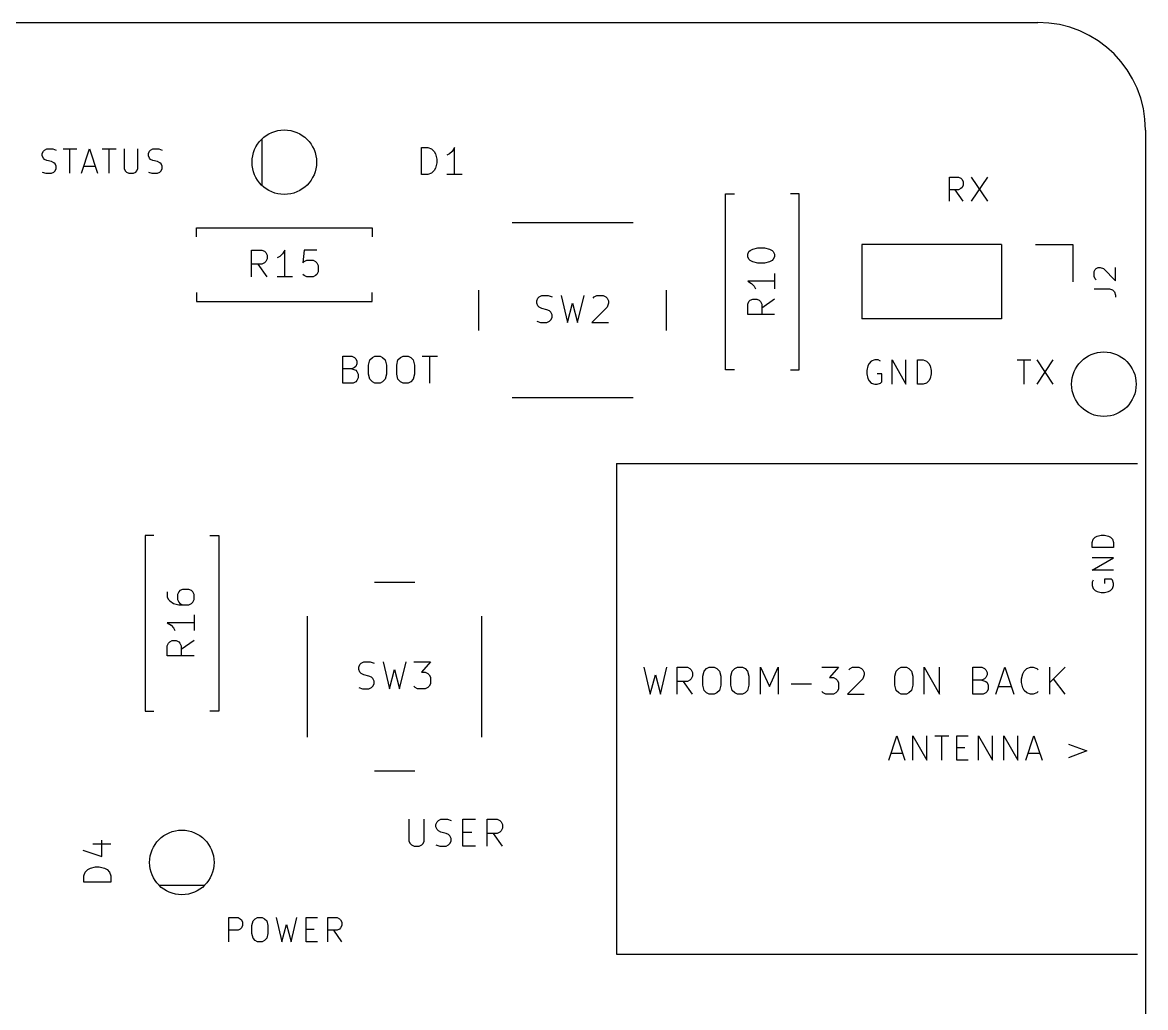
# Model space of a CAD drawing. Header units: millimetres. Extents: x 20 to 122, y -92 to -19.
# Drawn here: x 80.11 to 121.88, y -55.88 to -19.25 of the extents above; entities that cross this region are included whole.
import ezdxf

# ---------------------------------------------------------------- set-up
doc = ezdxf.new("R2010")
doc.units = ezdxf.units.MM
doc.layers.add('Edge.Cuts', color=40, linetype='CONTINUOUS', true_color=0xfabd2f)
doc.layers.add('F.Silkscreen', color=254, linetype='CONTINUOUS', true_color=0xebdbb2)

msp = doc.modelspace()

# ---------------------------------------------------------------- linework, layer by layer
at = {"layer": 'Edge.Cuts', "linetype": 'CONTINUOUS'}
for p, q in [((24, -19.25), (117.88, -19.25)), ((121.88, -23.25), (121.88, -88.5))]:
    msp.add_line(p, q, dxfattribs=at)
at = {"layer": 'Edge.Cuts'}
msp.add_arc((117.88, -23.25), 4, 0, 90, dxfattribs=at)
at = {"layer": 'F.Silkscreen', "linetype": 'CONTINUOUS'}
for p, q in [((89.01, -23.588), (89.01, -25.302)), ((80.851428, -24.124985), (80.894285, -24.039271)), ((80.851428, -24.2107), (80.851428, -24.124985)), ((80.894285, -24.296414), (80.851428, -24.2107)), ((80.894285, -24.039271), (80.937142, -23.996414)), ((80.937142, -23.996414), (81.022857, -23.953557)), ((81.022857, -23.953557), (81.237142, -23.953557)), ((81.237142, -23.953557), (81.365714, -23.996414)), ((81.622857, -23.953557), (82.137143, -23.953557)), ((81.88, -24.853557), (81.88, -23.953557)), ((82.308571, -24.853557), (82.608571, -23.953557)), ((82.608571, -23.953557), (82.908571, -24.853557)), ((83.08, -23.953557), (83.594286, -23.953557)), ((83.337143, -24.853557), (83.337143, -23.953557)), ((83.894285, -23.953557), (83.894285, -24.682128)), ((84.408571, -24.682128), (84.408571, -23.953557)), ((84.794285, -24.124985), (84.837142, -24.039271)), ((84.794285, -24.2107), (84.794285, -24.124985)), ((84.837142, -24.296414), (84.794285, -24.2107)), ((84.837142, -24.039271), (84.879999, -23.996414)), ((84.879999, -23.996414), (84.965714, -23.953557)), ((84.965714, -23.953557), (85.179999, -23.953557)), ((85.179999, -23.953557), (85.308571, -23.996414)), ((94.946905, -24.899819), (94.946905, -23.899819)), ((94.946905, -23.899819), (95.185, -23.899819)), ((95.185, -23.899819), (95.327857, -23.947438)), ((95.327857, -23.947438), (95.423095, -24.042676)), ((95.423095, -24.042676), (95.470714, -24.137914)), ((95.470714, -24.137914), (95.518333, -24.32839)), ((95.994524, -24.137914), (95.899286, -24.185533)), ((96.089762, -24.042676), (95.994524, -24.137914)), ((96.185, -23.899819), (96.089762, -24.042676)), ((96.185, -24.899819), (96.185, -23.899819)), ((80.937142, -24.339271), (80.894285, -24.296414)), ((81.022857, -24.382128), (80.937142, -24.339271)), ((81.194285, -24.424985), (81.022857, -24.382128)), ((81.28, -24.467842), (81.194285, -24.424985)), ((81.322857, -24.5107), (81.28, -24.467842)), ((81.365714, -24.596414), (81.322857, -24.5107)), ((81.365714, -24.682128), (81.365714, -24.596414)), ((82.394285, -24.596414), (82.822857, -24.596414)), ((84.879999, -24.339271), (84.837142, -24.296414)), ((84.965714, -24.382128), (84.879999, -24.339271)), ((85.137142, -24.424985), (84.965714, -24.382128)), ((85.222857, -24.467842), (85.137142, -24.424985)), ((85.265714, -24.5107), (85.222857, -24.467842)), ((85.308571, -24.596414), (85.265714, -24.5107)), ((85.308571, -24.682128), (85.308571, -24.596414)), ((95.518333, -24.471247), (95.470714, -24.661723)), ((95.518333, -24.32839), (95.518333, -24.471247)), ((80.851428, -24.8107), (80.98, -24.853557)), ((80.98, -24.853557), (81.194285, -24.853557)), ((81.194285, -24.853557), (81.28, -24.8107)), ((81.28, -24.8107), (81.322857, -24.767842)), ((81.322857, -24.767842), (81.365714, -24.682128)), ((83.894285, -24.682128), (83.937142, -24.767842)), ((83.937142, -24.767842), (83.98, -24.8107)), ((83.98, -24.8107), (84.065714, -24.853557)), ((84.065714, -24.853557), (84.237142, -24.853557)), ((84.237142, -24.853557), (84.322857, -24.8107)), ((84.322857, -24.8107), (84.365714, -24.767842)), ((84.365714, -24.767842), (84.408571, -24.682128)), ((84.794285, -24.8107), (84.922857, -24.853557)), ((84.922857, -24.853557), (85.137142, -24.853557)), ((85.137142, -24.853557), (85.222857, -24.8107)), ((85.222857, -24.8107), (85.265714, -24.767842)), ((85.265714, -24.767842), (85.308571, -24.682128)), ((95.185, -24.899819), (94.946905, -24.899819)), ((95.327857, -24.8522), (95.185, -24.899819)), ((95.423095, -24.756961), (95.327857, -24.8522)), ((95.470714, -24.661723), (95.423095, -24.756961)), ((96.470714, -24.899819), (95.899286, -24.899819)), ((114.585713, -25.898557), (114.585713, -24.998557)), ((114.585713, -24.998557), (114.92857, -24.998557)), ((114.92857, -24.998557), (115.014285, -25.041414)), ((115.014285, -25.041414), (115.057142, -25.084271)), ((115.399999, -24.998557), (115.999999, -25.898557)), ((115.999999, -24.998557), (115.399999, -25.898557)), ((114.92857, -25.469985), (114.585713, -25.469985)), ((115.099999, -25.898557), (114.799999, -25.469985)), ((115.014285, -25.427128), (114.92857, -25.469985)), ((115.057142, -25.384271), (115.014285, -25.427128)), ((115.057142, -25.084271), (115.099999, -25.169985)), ((115.099999, -25.298557), (115.057142, -25.384271)), ((115.099999, -25.169985), (115.099999, -25.298557)), ((106.26, -25.62), (106.59, -25.62)), ((106.26, -32.16), (106.26, -25.62)), ((109, -25.62), (108.67, -25.62)), ((109, -32.16), (109, -25.62)), ((102.82, -26.7), (98.32, -26.7)), ((86.58, -26.885), (93.12, -26.885)), ((86.58, -27.215), (86.58, -26.885)), ((93.12, -26.885), (93.12, -27.215)), ((111.329999, -27.51), (111.329999, -30.27)), ((116.519999, -27.51), (111.329999, -27.51)), ((116.519999, -27.51), (116.519999, -30.27)), ((117.789999, -27.51), (119.169999, -27.51)), ((119.169999, -27.51), (119.169999, -28.89)), ((88.635714, -28.709819), (88.635714, -27.709819)), ((88.635714, -27.709819), (89.016666, -27.709819)), ((89.016666, -27.709819), (89.111904, -27.757438)), ((89.111904, -27.757438), (89.159523, -27.805057)), ((89.159523, -27.805057), (89.207142, -27.900295)), ((89.207142, -27.900295), (89.207142, -28.043152)), ((89.683333, -27.947914), (89.588095, -27.995533)), ((89.778571, -27.852676), (89.683333, -27.947914)), ((89.873809, -27.709819), (89.778571, -27.852676)), ((89.873809, -28.709819), (89.873809, -27.709819)), ((90.588095, -27.709819), (90.540476, -28.186009)), ((91.064285, -27.709819), (90.588095, -27.709819)), ((107.084819, -27.86619), (107.132438, -27.770952)), ((107.084819, -27.961428), (107.084819, -27.86619)), ((107.132438, -28.056666), (107.084819, -27.961428)), ((107.132438, -27.770952), (107.180057, -27.723333)), ((107.180057, -27.723333), (107.275295, -27.675714)), ((107.275295, -27.675714), (107.465771, -27.628095)), ((107.465771, -27.628095), (107.703866, -27.628095)), ((107.703866, -27.628095), (107.894342, -27.675714)), ((107.894342, -27.675714), (107.98958, -27.723333)), ((107.98958, -27.723333), (108.0372, -27.770952)), ((108.0372, -27.770952), (108.084819, -27.86619)), ((108.084819, -27.961428), (108.0372, -28.056666)), ((108.084819, -27.86619), (108.084819, -27.961428)), ((89.016666, -28.233628), (88.635714, -28.233628)), ((89.207142, -28.709819), (88.873809, -28.233628)), ((89.111904, -28.186009), (89.016666, -28.233628)), ((89.159523, -28.13839), (89.111904, -28.186009)), ((89.207142, -28.043152), (89.159523, -28.13839)), ((90.540476, -28.186009), (90.588095, -28.13839)), ((90.588095, -28.13839), (90.683333, -28.090771)), ((90.683333, -28.090771), (90.921428, -28.090771)), ((90.921428, -28.090771), (91.016666, -28.13839)), ((91.016666, -28.13839), (91.064285, -28.186009)), ((91.064285, -28.186009), (91.111904, -28.281247)), ((91.111904, -28.281247), (91.111904, -28.519342)), ((107.180057, -28.104285), (107.132438, -28.056666)), ((107.275295, -28.151904), (107.180057, -28.104285)), ((107.465771, -28.199523), (107.275295, -28.151904)), ((107.703866, -28.199523), (107.465771, -28.199523)), ((107.894342, -28.151904), (107.703866, -28.199523)), ((107.98958, -28.104285), (107.894342, -28.151904)), ((108.0372, -28.056666), (107.98958, -28.104285)), ((120.006949, -28.432856), (120.045044, -28.394761)), ((120.045044, -28.394761), (120.121235, -28.356666)), ((120.121235, -28.356666), (120.197425, -28.356666)), ((120.197425, -28.356666), (120.311711, -28.394761)), ((120.311711, -28.394761), (120.768854, -28.851904)), ((120.768854, -28.851904), (120.768854, -28.356666)), ((90.159523, -28.709819), (89.588095, -28.709819)), ((90.588095, -28.6622), (90.540476, -28.61458)), ((90.683333, -28.709819), (90.588095, -28.6622)), ((90.921428, -28.709819), (90.683333, -28.709819)), ((91.016666, -28.6622), (90.921428, -28.709819)), ((91.064285, -28.61458), (91.016666, -28.6622)), ((91.111904, -28.519342), (91.064285, -28.61458)), ((108.084819, -28.580476), (108.084819, -29.151904)), ((119.968854, -28.509047), (120.006949, -28.432856)), ((119.968854, -28.699523), (119.968854, -28.509047)), ((120.006949, -28.775713), (119.968854, -28.699523)), ((120.045044, -28.813809), (120.006949, -28.775713)), ((97.07, -29.2), (97.07, -30.7)), ((104.07, -30.7), (104.07, -29.2)), ((108.084819, -28.86619), (107.084819, -28.86619)), ((107.084819, -28.86619), (107.227676, -28.961428)), ((107.227676, -28.961428), (107.322914, -29.056666)), ((107.322914, -29.056666), (107.370533, -29.151904)), ((119.968854, -29.156666), (120.540282, -29.156666)), ((120.540282, -29.156666), (120.654568, -29.194761)), ((120.654568, -29.194761), (120.730759, -29.270952)), ((86.58, -29.295), (86.58, -29.625)), ((86.58, -29.625), (93.12, -29.625)), ((93.12, -29.625), (93.12, -29.295)), ((99.236667, -29.595295), (99.284286, -29.500057)), ((99.236667, -29.690533), (99.236667, -29.595295)), ((99.284286, -29.500057), (99.331905, -29.452438)), ((99.331905, -29.452438), (99.427143, -29.404819)), ((99.427143, -29.404819), (99.665238, -29.404819)), ((99.665238, -29.404819), (99.808095, -29.452438)), ((100.141429, -29.404819), (100.379524, -30.404819)), ((100.760476, -30.404819), (100.998572, -29.404819)), ((101.331905, -29.500057), (101.379524, -29.452438)), ((101.379524, -29.452438), (101.474762, -29.404819)), ((101.474762, -29.404819), (101.712857, -29.404819)), ((101.712857, -29.404819), (101.808095, -29.452438)), ((101.808095, -29.452438), (101.855714, -29.500057)), ((101.855714, -29.500057), (101.903333, -29.595295)), ((101.903333, -29.595295), (101.903333, -29.690533)), ((107.084819, -29.723333), (107.132438, -29.628095)), ((107.132438, -29.628095), (107.180057, -29.580476)), ((107.180057, -29.580476), (107.275295, -29.532857)), ((107.275295, -29.532857), (107.418152, -29.532857)), ((107.418152, -29.532857), (107.51339, -29.580476)), ((107.51339, -29.580476), (107.561009, -29.628095)), ((107.561009, -29.628095), (107.608628, -29.723333)), ((108.084819, -29.532857), (107.608628, -29.86619)), ((120.730759, -29.270952), (120.768854, -29.385237)), ((120.768854, -29.385237), (120.768854, -29.461428)), ((99.284286, -29.785771), (99.236667, -29.690533)), ((99.331905, -29.83339), (99.284286, -29.785771)), ((99.427143, -29.881009), (99.331905, -29.83339)), ((99.617619, -29.928628), (99.427143, -29.881009)), ((99.712857, -29.976247), (99.617619, -29.928628)), ((99.760476, -30.023866), (99.712857, -29.976247)), ((99.808095, -30.119104), (99.760476, -30.023866)), ((100.379524, -30.404819), (100.57, -29.690533)), ((100.57, -29.690533), (100.760476, -30.404819)), ((101.855714, -29.83339), (101.284286, -30.404819)), ((101.903333, -29.690533), (101.855714, -29.83339)), ((107.084819, -30.104285), (107.084819, -29.723333)), ((107.608628, -29.723333), (107.608628, -30.104285)), ((99.236667, -30.3572), (99.379524, -30.404819)), ((99.379524, -30.404819), (99.617619, -30.404819)), ((99.617619, -30.404819), (99.712857, -30.3572)), ((99.712857, -30.3572), (99.760476, -30.30958)), ((99.760476, -30.30958), (99.808095, -30.214342)), ((99.808095, -30.214342), (99.808095, -30.119104)), ((101.284286, -30.404819), (101.903333, -30.404819)), ((108.084819, -30.104285), (107.084819, -30.104285)), ((116.519999, -30.27), (111.329999, -30.27)), ((92.029524, -32.654819), (92.029524, -31.654819)), ((92.029524, -31.654819), (92.362857, -31.654819)), ((92.362857, -31.654819), (92.458095, -31.702438)), ((92.458095, -31.702438), (92.505714, -31.750057)), ((93.029524, -31.797676), (93.124762, -31.702438)), ((93.124762, -31.702438), (93.22, -31.654819)), ((93.22, -31.654819), (93.410476, -31.654819)), ((93.410476, -31.654819), (93.505714, -31.702438)), ((93.505714, -31.702438), (93.600952, -31.797676)), ((94.077143, -31.797676), (94.172381, -31.702438)), ((94.172381, -31.702438), (94.267619, -31.654819)), ((94.267619, -31.654819), (94.458095, -31.654819)), ((94.458095, -31.654819), (94.553333, -31.702438)), ((94.553333, -31.702438), (94.648571, -31.797676)), ((94.981905, -31.654819), (95.553333, -31.654819)), ((95.267619, -32.654819), (95.267619, -31.654819)), ((92.362857, -32.131009), (92.029524, -32.131009)), ((92.458095, -32.08339), (92.362857, -32.131009)), ((92.362857, -32.131009), (92.505714, -32.178628)), ((92.505714, -32.035771), (92.458095, -32.08339)), ((92.505714, -31.750057), (92.553333, -31.845295)), ((92.553333, -31.940533), (92.505714, -32.035771)), ((92.553333, -31.845295), (92.553333, -31.940533)), ((92.981905, -31.988152), (93.029524, -31.797676)), ((92.981905, -32.321485), (92.981905, -31.988152)), ((93.600952, -31.797676), (93.648571, -31.988152)), ((93.648571, -31.988152), (93.648571, -32.321485)), ((94.029524, -31.988152), (94.077143, -31.797676)), ((94.029524, -32.321485), (94.029524, -31.988152)), ((94.648571, -31.797676), (94.69619, -31.988152)), ((94.69619, -31.988152), (94.69619, -32.321485)), ((106.59, -32.16), (106.26, -32.16)), ((108.67, -32.16), (109, -32.16)), ((111.552856, -32.012842), (111.509999, -32.184271)), ((111.595713, -31.927128), (111.552856, -32.012842)), ((111.681428, -31.841414), (111.595713, -31.927128)), ((111.809999, -31.798557), (111.681428, -31.841414)), ((111.938571, -31.798557), (111.809999, -31.798557)), ((112.024285, -31.841414), (111.938571, -31.798557)), ((112.452856, -32.698557), (112.452856, -31.798557)), ((112.452856, -31.798557), (112.967142, -32.698557)), ((112.967142, -32.698557), (112.967142, -31.798557)), ((113.395713, -32.698557), (113.395713, -31.798557)), ((113.395713, -31.798557), (113.609999, -31.798557)), ((113.609999, -31.798557), (113.73857, -31.841414)), ((113.73857, -31.841414), (113.824285, -31.927128)), ((113.824285, -31.927128), (113.867142, -32.012842)), ((113.867142, -32.012842), (113.909999, -32.184271)), ((117.104285, -31.798557), (117.618571, -31.798557)), ((117.361428, -32.698557), (117.361428, -31.798557)), ((117.832856, -31.798557), (118.432856, -32.698557)), ((118.432856, -31.798557), (117.832856, -32.698557)), ((92.505714, -32.178628), (92.553333, -32.226247)), ((92.553333, -32.55958), (92.505714, -32.6072)), ((92.553333, -32.226247), (92.600952, -32.321485)), ((92.600952, -32.464342), (92.553333, -32.55958)), ((92.600952, -32.321485), (92.600952, -32.464342)), ((93.029524, -32.511961), (92.981905, -32.321485)), ((93.124762, -32.6072), (93.029524, -32.511961)), ((93.600952, -32.511961), (93.505714, -32.6072)), ((93.648571, -32.321485), (93.600952, -32.511961)), ((94.077143, -32.511961), (94.029524, -32.321485)), ((94.172381, -32.6072), (94.077143, -32.511961)), ((94.648571, -32.511961), (94.553333, -32.6072)), ((94.69619, -32.321485), (94.648571, -32.511961)), ((111.509999, -32.184271), (111.509999, -32.312842)), ((111.509999, -32.312842), (111.552856, -32.484271)), ((111.552856, -32.484271), (111.595713, -32.569985)), ((111.595713, -32.569985), (111.681428, -32.6557)), ((112.067142, -32.312842), (111.895713, -32.312842)), ((112.067142, -32.612842), (112.067142, -32.312842)), ((113.824285, -32.569985), (113.73857, -32.6557)), ((113.867142, -32.484271), (113.824285, -32.569985)), ((113.909999, -32.312842), (113.867142, -32.484271)), ((113.909999, -32.184271), (113.909999, -32.312842)), ((92.410476, -32.654819), (92.029524, -32.654819)), ((92.505714, -32.6072), (92.410476, -32.654819)), ((93.22, -32.654819), (93.124762, -32.6072)), ((93.410476, -32.654819), (93.22, -32.654819)), ((93.505714, -32.6072), (93.410476, -32.654819)), ((94.267619, -32.654819), (94.172381, -32.6072)), ((94.458095, -32.654819), (94.267619, -32.654819)), ((94.553333, -32.6072), (94.458095, -32.654819)), ((111.681428, -32.6557), (111.809999, -32.698557)), ((111.809999, -32.698557), (111.895713, -32.698557)), ((111.895713, -32.698557), (112.024285, -32.6557)), ((112.024285, -32.6557), (112.067142, -32.612842)), ((113.609999, -32.698557), (113.395713, -32.698557)), ((113.73857, -32.6557), (113.609999, -32.698557)), ((98.32, -33.2), (102.82, -33.2)), ((102.2, -35.65), (102.2, -53.89)), ((102.2, -35.65), (121.58, -35.65)), ((84.67, -38.32), (84.67, -44.86)), ((85, -38.32), (84.67, -38.32)), ((87.08, -38.32), (87.41, -38.32)), ((87.41, -38.32), (87.41, -44.86)), ((119.93039, -38.465713), (120.00658, -38.389523)), ((120.00658, -38.389523), (120.082771, -38.351428)), ((120.082771, -38.351428), (120.235152, -38.313332)), ((120.235152, -38.313332), (120.349438, -38.313332)), ((120.349438, -38.313332), (120.501819, -38.351428)), ((120.501819, -38.351428), (120.578009, -38.389523)), ((120.578009, -38.389523), (120.6542, -38.465713)), ((119.892295, -38.579999), (119.93039, -38.465713)), ((119.892295, -38.770475), (119.892295, -38.579999)), ((120.692295, -38.770475), (119.892295, -38.770475)), ((120.6542, -38.465713), (120.692295, -38.579999)), ((120.692295, -38.579999), (120.692295, -38.770475)), ((119.892295, -39.60857), (120.692295, -39.151427)), ((120.692295, -39.151427), (119.892295, -39.151427)), ((120.692295, -39.60857), (119.892295, -39.60857)), ((94.7, -40.07), (93.2, -40.07)), ((119.93039, -39.989523), (119.892295, -40.065713)), ((119.892295, -40.065713), (119.892295, -40.179999)), ((120.616104, -39.951427), (120.349438, -39.951427)), ((120.349438, -39.951427), (120.349438, -40.103808)), ((120.6542, -39.989523), (120.616104, -39.951427)), ((120.692295, -40.103808), (120.6542, -39.989523)), ((85.494818, -40.423333), (85.494818, -40.613809)), ((85.923389, -40.423333), (85.87577, -40.518571)), ((85.971008, -40.375714), (85.923389, -40.423333)), ((86.066246, -40.328095), (85.971008, -40.375714)), ((86.304341, -40.328095), (86.066246, -40.328095)), ((86.399579, -40.375714), (86.304341, -40.328095)), ((86.447199, -40.423333), (86.399579, -40.375714)), ((86.494818, -40.518571), (86.447199, -40.423333)), ((119.892295, -40.179999), (119.93039, -40.294285)), ((119.93039, -40.294285), (120.00658, -40.370475)), ((120.00658, -40.370475), (120.082771, -40.40857)), ((120.082771, -40.40857), (120.235152, -40.446666)), ((120.235152, -40.446666), (120.349438, -40.446666)), ((120.349438, -40.446666), (120.501819, -40.40857)), ((120.501819, -40.40857), (120.578009, -40.370475)), ((120.578009, -40.370475), (120.6542, -40.294285)), ((120.6542, -40.294285), (120.692295, -40.179999)), ((120.692295, -40.179999), (120.692295, -40.103808)), ((85.494818, -40.613809), (85.542437, -40.709047)), ((85.542437, -40.709047), (85.590056, -40.756666)), ((85.590056, -40.756666), (85.732913, -40.851904)), ((85.732913, -40.851904), (85.923389, -40.899523)), ((85.87577, -40.518571), (85.87577, -40.709047)), ((85.87577, -40.709047), (85.923389, -40.804285)), ((85.923389, -40.804285), (85.971008, -40.851904)), ((85.923389, -40.899523), (86.304341, -40.899523)), ((85.971008, -40.851904), (86.066246, -40.899523)), ((86.304341, -40.899523), (86.399579, -40.851904)), ((86.399579, -40.851904), (86.447199, -40.804285)), ((86.447199, -40.804285), (86.494818, -40.709047)), ((86.494818, -40.709047), (86.494818, -40.518571)), ((86.494818, -41.280476), (86.494818, -41.851904)), ((90.7, -41.32), (90.7, -45.82)), ((97.2, -45.82), (97.2, -41.32)), ((86.494818, -41.56619), (85.494818, -41.56619)), ((85.494818, -41.56619), (85.637675, -41.661428)), ((85.637675, -41.661428), (85.732913, -41.756666)), ((85.732913, -41.756666), (85.780532, -41.851904)), ((85.494818, -42.423333), (85.542437, -42.328095)), ((85.494818, -42.804285), (85.494818, -42.423333)), ((85.542437, -42.328095), (85.590056, -42.280476)), ((85.590056, -42.280476), (85.685294, -42.232857)), ((85.685294, -42.232857), (85.828151, -42.232857)), ((85.828151, -42.232857), (85.923389, -42.280476)), ((85.923389, -42.280476), (85.971008, -42.328095)), ((85.971008, -42.328095), (86.018627, -42.423333)), ((86.494818, -42.232857), (86.018627, -42.56619)), ((86.018627, -42.423333), (86.018627, -42.804285)), ((86.494818, -42.804285), (85.494818, -42.804285)), ((92.616667, -43.215295), (92.664286, -43.120057)), ((92.616667, -43.310533), (92.616667, -43.215295)), ((92.664286, -43.405771), (92.616667, -43.310533)), ((92.664286, -43.120057), (92.711905, -43.072438)), ((92.711905, -43.45339), (92.664286, -43.405771)), ((92.711905, -43.072438), (92.807143, -43.024819)), ((92.807143, -43.024819), (93.045238, -43.024819)), ((93.045238, -43.024819), (93.188095, -43.072438)), ((93.521429, -43.024819), (93.759524, -44.024819)), ((93.759524, -44.024819), (93.95, -43.310533)), ((93.95, -43.310533), (94.140476, -44.024819)), ((94.140476, -44.024819), (94.378572, -43.024819)), ((94.664286, -43.024819), (95.283333, -43.024819)), ((95.283333, -43.024819), (94.95, -43.405771)), ((94.95, -43.405771), (95.092857, -43.405771)), ((95.092857, -43.405771), (95.188095, -43.45339)), ((103.222857, -43.224818), (103.460952, -44.224818)), ((103.841904, -44.224818), (104.08, -43.224818)), ((104.460952, -44.224818), (104.460952, -43.224818)), ((104.460952, -43.224818), (104.841904, -43.224818)), ((104.841904, -43.224818), (104.937142, -43.272437)), ((104.937142, -43.272437), (104.984761, -43.320056)), ((104.984761, -43.320056), (105.03238, -43.415294)), ((105.03238, -43.415294), (105.03238, -43.558151)), ((105.413333, -43.558151), (105.460952, -43.367675)), ((105.460952, -43.367675), (105.55619, -43.272437)), ((105.55619, -43.272437), (105.651428, -43.224818)), ((105.651428, -43.224818), (105.841904, -43.224818)), ((105.841904, -43.224818), (105.937142, -43.272437)), ((105.937142, -43.272437), (106.03238, -43.367675)), ((106.03238, -43.367675), (106.079999, -43.558151)), ((106.460952, -43.558151), (106.508571, -43.367675)), ((106.508571, -43.367675), (106.603809, -43.272437)), ((106.603809, -43.272437), (106.699047, -43.224818)), ((106.699047, -43.224818), (106.889523, -43.224818)), ((106.889523, -43.224818), (106.984761, -43.272437)), ((106.984761, -43.272437), (107.079999, -43.367675)), ((107.079999, -43.367675), (107.127618, -43.558151)), ((107.55619, -44.224818), (107.55619, -43.224818)), ((107.55619, -43.224818), (107.889523, -43.939103)), ((107.889523, -43.939103), (108.222856, -43.224818)), ((108.222856, -43.224818), (108.222856, -44.224818)), ((109.841904, -43.224818), (110.460951, -43.224818)), ((110.460951, -43.224818), (110.127618, -43.60577)), ((110.841904, -43.320056), (110.889523, -43.272437)), ((110.889523, -43.272437), (110.984761, -43.224818)), ((110.984761, -43.224818), (111.222856, -43.224818)), ((111.222856, -43.224818), (111.318094, -43.272437)), ((111.318094, -43.272437), (111.365713, -43.320056)), ((111.365713, -43.320056), (111.413332, -43.415294)), ((111.413332, -43.415294), (111.413332, -43.510532)), ((112.55619, -43.558151), (112.603809, -43.367675)), ((112.603809, -43.367675), (112.699047, -43.272437)), ((112.699047, -43.272437), (112.794285, -43.224818)), ((112.794285, -43.224818), (112.984761, -43.224818)), ((112.984761, -43.224818), (113.079999, -43.272437)), ((113.079999, -43.272437), (113.175237, -43.367675)), ((113.175237, -43.367675), (113.222856, -43.558151)), ((113.651428, -44.224818), (113.651428, -43.224818)), ((113.651428, -43.224818), (114.222856, -44.224818)), ((114.222856, -44.224818), (114.222856, -43.224818)), ((115.460952, -44.224818), (115.460952, -43.224818)), ((115.460952, -43.224818), (115.794285, -43.224818)), ((115.794285, -43.224818), (115.889523, -43.272437)), ((115.889523, -43.272437), (115.937142, -43.320056)), ((115.937142, -43.320056), (115.984761, -43.415294)), ((115.984761, -43.415294), (115.984761, -43.510532)), ((116.318095, -44.224818), (116.651428, -43.224818)), ((116.651428, -43.224818), (116.984761, -44.224818)), ((117.318095, -43.462913), (117.365714, -43.367675)), ((117.365714, -43.367675), (117.460952, -43.272437)), ((117.460952, -43.272437), (117.603809, -43.224818)), ((117.603809, -43.224818), (117.699047, -43.224818)), ((117.699047, -43.224818), (117.841904, -43.272437)), ((117.841904, -43.272437), (117.889523, -43.320056)), ((118.318095, -44.224818), (118.318095, -43.224818)), ((118.889523, -43.224818), (118.318095, -43.796246)), ((92.807143, -43.501009), (92.711905, -43.45339)), ((92.997619, -43.548628), (92.807143, -43.501009)), ((93.092857, -43.596247), (92.997619, -43.548628)), ((93.140476, -43.643866), (93.092857, -43.596247)), ((93.188095, -43.739104), (93.140476, -43.643866)), ((93.140476, -43.92958), (93.188095, -43.834342)), ((93.188095, -43.834342), (93.188095, -43.739104)), ((95.188095, -43.45339), (95.235714, -43.501009)), ((95.235714, -43.501009), (95.283333, -43.596247)), ((95.283333, -43.834342), (95.235714, -43.92958)), ((95.283333, -43.596247), (95.283333, -43.834342)), ((103.460952, -44.224818), (103.651428, -43.510532)), ((103.651428, -43.510532), (103.841904, -44.224818)), ((104.841904, -43.748627), (104.460952, -43.748627)), ((105.03238, -44.224818), (104.699047, -43.748627)), ((104.937142, -43.701008), (104.841904, -43.748627)), ((104.984761, -43.653389), (104.937142, -43.701008)), ((105.03238, -43.558151), (104.984761, -43.653389)), ((105.413333, -43.891484), (105.413333, -43.558151)), ((106.079999, -43.558151), (106.079999, -43.891484)), ((106.460952, -43.891484), (106.460952, -43.558151)), ((107.127618, -43.558151), (107.127618, -43.891484)), ((108.699047, -43.843865), (109.460952, -43.843865)), ((110.127618, -43.60577), (110.270475, -43.60577)), ((110.270475, -43.60577), (110.365713, -43.653389)), ((110.365713, -43.653389), (110.413332, -43.701008)), ((110.413332, -43.701008), (110.460951, -43.796246)), ((110.460951, -43.796246), (110.460951, -44.034341)), ((111.365713, -43.653389), (110.794285, -44.224818)), ((111.413332, -43.510532), (111.365713, -43.653389)), ((112.55619, -43.891484), (112.55619, -43.558151)), ((113.222856, -43.558151), (113.222856, -43.891484)), ((115.794285, -43.701008), (115.460952, -43.701008)), ((115.889523, -43.653389), (115.794285, -43.701008)), ((115.794285, -43.701008), (115.937142, -43.748627)), ((115.937142, -43.60577), (115.889523, -43.653389)), ((115.984761, -43.510532), (115.937142, -43.60577)), ((115.937142, -43.748627), (115.984761, -43.796246)), ((115.984761, -43.796246), (116.03238, -43.891484)), ((117.270476, -43.653389), (117.318095, -43.462913)), ((117.270476, -43.796246), (117.270476, -43.653389)), ((117.318095, -43.986722), (117.270476, -43.796246)), ((118.889523, -44.224818), (118.460952, -43.653389)), ((92.616667, -43.9772), (92.759524, -44.024819)), ((92.759524, -44.024819), (92.997619, -44.024819)), ((92.997619, -44.024819), (93.092857, -43.9772)), ((93.092857, -43.9772), (93.140476, -43.92958)), ((94.711905, -43.9772), (94.664286, -43.92958)), ((94.807143, -44.024819), (94.711905, -43.9772)), ((95.092857, -44.024819), (94.807143, -44.024819)), ((95.188095, -43.9772), (95.092857, -44.024819)), ((95.235714, -43.92958), (95.188095, -43.9772)), ((105.460952, -44.08196), (105.413333, -43.891484)), ((105.55619, -44.177199), (105.460952, -44.08196)), ((105.651428, -44.224818), (105.55619, -44.177199)), ((105.841904, -44.224818), (105.651428, -44.224818)), ((105.937142, -44.177199), (105.841904, -44.224818)), ((106.03238, -44.08196), (105.937142, -44.177199)), ((106.079999, -43.891484), (106.03238, -44.08196)), ((106.508571, -44.08196), (106.460952, -43.891484)), ((106.603809, -44.177199), (106.508571, -44.08196)), ((106.699047, -44.224818), (106.603809, -44.177199)), ((106.889523, -44.224818), (106.699047, -44.224818)), ((106.984761, -44.177199), (106.889523, -44.224818)), ((107.079999, -44.08196), (106.984761, -44.177199)), ((107.127618, -43.891484), (107.079999, -44.08196)), ((109.889523, -44.177199), (109.841904, -44.129579)), ((109.984761, -44.224818), (109.889523, -44.177199)), ((110.270475, -44.224818), (109.984761, -44.224818)), ((110.365713, -44.177199), (110.270475, -44.224818)), ((110.413332, -44.129579), (110.365713, -44.177199)), ((110.460951, -44.034341), (110.413332, -44.129579)), ((110.794285, -44.224818), (111.413332, -44.224818)), ((112.603809, -44.08196), (112.55619, -43.891484)), ((112.699047, -44.177199), (112.603809, -44.08196)), ((112.794285, -44.224818), (112.699047, -44.177199)), ((112.984761, -44.224818), (112.794285, -44.224818)), ((113.079999, -44.177199), (112.984761, -44.224818)), ((113.175237, -44.08196), (113.079999, -44.177199)), ((113.222856, -43.891484), (113.175237, -44.08196)), ((115.841904, -44.224818), (115.460952, -44.224818)), ((115.937142, -44.177199), (115.841904, -44.224818)), ((115.984761, -44.129579), (115.937142, -44.177199)), ((116.03238, -44.034341), (115.984761, -44.129579)), ((116.03238, -43.891484), (116.03238, -44.034341)), ((116.413333, -43.939103), (116.889523, -43.939103)), ((117.365714, -44.08196), (117.318095, -43.986722)), ((117.460952, -44.177199), (117.365714, -44.08196)), ((117.603809, -44.224818), (117.460952, -44.177199)), ((117.699047, -44.224818), (117.603809, -44.224818)), ((117.841904, -44.177199), (117.699047, -44.224818)), ((117.889523, -44.129579), (117.841904, -44.177199)), ((84.67, -44.86), (85, -44.86)), ((87.41, -44.86), (87.08, -44.86)), ((112.33, -46.678556), (112.63, -45.778556)), ((112.63, -45.778556), (112.93, -46.678556)), ((113.23, -46.678556), (113.23, -45.778556)), ((113.23, -45.778556), (113.744286, -46.678556)), ((113.744286, -46.678556), (113.744286, -45.778556)), ((114.044286, -45.778556), (114.558572, -45.778556)), ((114.301429, -46.678556), (114.301429, -45.778556)), ((114.858571, -46.678556), (114.858571, -45.778556)), ((114.858571, -45.778556), (115.287143, -45.778556)), ((115.672857, -46.678556), (115.672857, -45.778556)), ((115.672857, -45.778556), (116.187143, -46.678556)), ((116.187143, -46.678556), (116.187143, -45.778556)), ((116.615714, -46.678556), (116.615714, -45.778556)), ((116.615714, -45.778556), (117.13, -46.678556)), ((117.13, -46.678556), (117.13, -45.778556)), ((117.43, -46.678556), (117.73, -45.778556)), ((117.73, -45.778556), (118.03, -46.678556)), ((114.858571, -46.207127), (115.158571, -46.207127)), ((119.015714, -46.078556), (119.701429, -46.335699)), ((119.701429, -46.335699), (119.015714, -46.592841)), ((112.415714, -46.421413), (112.844286, -46.421413)), ((115.287143, -46.678556), (114.858571, -46.678556)), ((117.515714, -46.421413), (117.944286, -46.421413)), ((93.2, -47.07), (94.7, -47.07)), ((94.485714, -48.874819), (94.485714, -49.684342)), ((95.057142, -49.684342), (95.057142, -48.874819)), ((95.485714, -49.065295), (95.533333, -48.970057)), ((95.485714, -49.160533), (95.485714, -49.065295)), ((95.533333, -49.255771), (95.485714, -49.160533)), ((95.533333, -48.970057), (95.580952, -48.922438)), ((95.580952, -49.30339), (95.533333, -49.255771)), ((95.580952, -48.922438), (95.67619, -48.874819)), ((95.67619, -48.874819), (95.914285, -48.874819)), ((95.914285, -48.874819), (96.057142, -48.922438)), ((96.485714, -49.874819), (96.485714, -48.874819)), ((96.485714, -48.874819), (96.961904, -48.874819)), ((97.390476, -49.874819), (97.390476, -48.874819)), ((97.390476, -48.874819), (97.771428, -48.874819)), ((97.771428, -48.874819), (97.866666, -48.922438)), ((97.866666, -48.922438), (97.914285, -48.970057)), ((97.914285, -48.970057), (97.961904, -49.065295)), ((97.961904, -49.208152), (97.914285, -49.30339)), ((97.961904, -49.065295), (97.961904, -49.208152)), ((83.066485, -50.265713), (83.066485, -49.646666)), ((94.485714, -49.684342), (94.533333, -49.77958)), ((95.009523, -49.77958), (95.057142, -49.684342)), ((95.67619, -49.351009), (95.580952, -49.30339)), ((95.866666, -49.398628), (95.67619, -49.351009)), ((95.961904, -49.446247), (95.866666, -49.398628)), ((96.009523, -49.493866), (95.961904, -49.446247)), ((96.057142, -49.589104), (96.009523, -49.493866)), ((96.009523, -49.77958), (96.057142, -49.684342)), ((96.057142, -49.684342), (96.057142, -49.589104)), ((96.485714, -49.351009), (96.819047, -49.351009)), ((97.771428, -49.398628), (97.390476, -49.398628)), ((97.961904, -49.874819), (97.628571, -49.398628)), ((97.866666, -49.351009), (97.771428, -49.398628)), ((97.914285, -49.30339), (97.866666, -49.351009)), ((82.3522, -50.027618), (83.066485, -50.265713)), ((82.733152, -49.789523), (83.399819, -49.789523)), ((94.533333, -49.77958), (94.580952, -49.8272)), ((94.580952, -49.8272), (94.67619, -49.874819)), ((94.67619, -49.874819), (94.866666, -49.874819)), ((94.866666, -49.874819), (94.961904, -49.8272)), ((94.961904, -49.8272), (95.009523, -49.77958)), ((95.485714, -49.8272), (95.628571, -49.874819)), ((95.628571, -49.874819), (95.866666, -49.874819)), ((95.866666, -49.874819), (95.961904, -49.8272)), ((95.961904, -49.8272), (96.009523, -49.77958)), ((96.961904, -49.874819), (96.485714, -49.874819)), ((82.399819, -50.979999), (82.447438, -50.837142)), ((82.447438, -50.837142), (82.542676, -50.741904)), ((82.542676, -50.741904), (82.637914, -50.694285)), ((82.637914, -50.694285), (82.82839, -50.646666)), ((82.82839, -50.646666), (82.971247, -50.646666)), ((82.971247, -50.646666), (83.161723, -50.694285)), ((83.161723, -50.694285), (83.256961, -50.741904)), ((83.256961, -50.741904), (83.3522, -50.837142)), ((83.3522, -50.837142), (83.399819, -50.979999)), ((82.399819, -51.218094), (82.399819, -50.979999)), ((83.399819, -51.218094), (82.399819, -51.218094)), ((83.399819, -50.979999), (83.399819, -51.218094)), ((85.183, -51.32), (86.897, -51.32)), ((87.786428, -53.428557), (87.786428, -52.528557)), ((87.786428, -52.528557), (88.129285, -52.528557)), ((88.129285, -52.528557), (88.215, -52.571414)), ((88.215, -52.571414), (88.257857, -52.614271)), ((88.257857, -52.614271), (88.300714, -52.699985)), ((88.686428, -52.657128), (88.772143, -52.571414)), ((88.772143, -52.571414), (88.857857, -52.528557)), ((88.857857, -52.528557), (89.029285, -52.528557)), ((89.029285, -52.528557), (89.115, -52.571414)), ((89.115, -52.571414), (89.200714, -52.657128)), ((89.543571, -52.528557), (89.757857, -53.428557)), ((90.100714, -53.428557), (90.315, -52.528557)), ((90.657856, -53.428557), (90.657856, -52.528557)), ((90.657856, -52.528557), (91.086428, -52.528557)), ((91.472142, -53.428557), (91.472142, -52.528557)), ((91.472142, -52.528557), (91.814999, -52.528557)), ((91.814999, -52.528557), (91.900714, -52.571414)), ((91.900714, -52.571414), (91.943571, -52.614271)), ((91.943571, -52.614271), (91.986428, -52.699985)), ((88.129285, -52.999985), (87.786428, -52.999985)), ((88.215, -52.957128), (88.129285, -52.999985)), ((88.257857, -52.914271), (88.215, -52.957128)), ((88.300714, -52.828557), (88.257857, -52.914271)), ((88.300714, -52.699985), (88.300714, -52.828557)), ((88.643571, -52.828557), (88.686428, -52.657128)), ((88.643571, -53.128557), (88.643571, -52.828557)), ((89.200714, -52.657128), (89.243571, -52.828557)), ((89.243571, -52.828557), (89.243571, -53.128557)), ((89.757857, -53.428557), (89.929285, -52.7857)), ((89.929285, -52.7857), (90.100714, -53.428557)), ((90.657856, -52.957128), (90.957856, -52.957128)), ((91.814999, -52.999985), (91.472142, -52.999985)), ((91.986428, -53.428557), (91.686428, -52.999985)), ((91.900714, -52.957128), (91.814999, -52.999985)), ((91.943571, -52.914271), (91.900714, -52.957128)), ((91.986428, -52.828557), (91.943571, -52.914271)), ((91.986428, -52.699985), (91.986428, -52.828557)), ((88.686428, -53.299985), (88.643571, -53.128557)), ((88.772143, -53.3857), (88.686428, -53.299985)), ((88.857857, -53.428557), (88.772143, -53.3857)), ((89.029285, -53.428557), (88.857857, -53.428557)), ((89.115, -53.3857), (89.029285, -53.428557)), ((89.200714, -53.299985), (89.115, -53.3857)), ((89.243571, -53.128557), (89.200714, -53.299985)), ((91.086428, -53.428557), (90.657856, -53.428557)), ((102.2, -53.89), (121.58, -53.89))]:
    msp.add_line(p, q, dxfattribs=at)
at = {"layer": 'F.Silkscreen'}
for centre in [(89.85, -24.445), (120.33, -32.7), (86.04, -50.48)]:
    msp.add_circle(centre, 1.2, dxfattribs=at)

doc.saveas('drawing.dxf')
